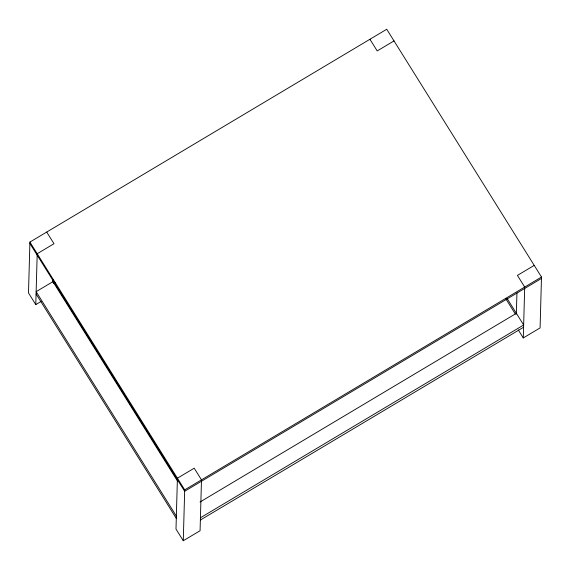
<?xml version="1.0" encoding="UTF-8"?>
<svg xmlns="http://www.w3.org/2000/svg" width="570" height="570" viewBox="0 0 570 570"><rect width="100%" height="100%" fill="white"/><g stroke="black" fill="none" stroke-linecap="round" stroke-linejoin="round"><path stroke-width="0.85" d="M518.28 329.923L523.288 337.939L540.082 327.921L541.5 277.041L386.724 29.255L29.918 242.079L28.5 292.959L35.782 304.615L41.126 301.43M35.782 304.615L37.207 253.736L53.993 243.725L46.712 232.061M52.917 282.321L52.989 279.692M183.276 540.745L175.995 529.081L177.412 478.202L194.206 468.191L201.488 479.847L200.07 530.727L183.276 540.745L184.701 489.865L29.918 242.079M516.349 313.999L516.933 292.944M523.288 337.939L524.706 287.059L517.425 275.395L534.218 265.385M394.005 40.919L377.212 50.93L369.93 39.273M53.637 283.454L55.162 282.542M184.701 489.865L541.5 277.041M541.457 278.459L184.659 491.276L29.882 243.49M200.02 502.013L516.363 313.322M200.433 517.774L523.652 324.986L506.958 298.26M200.369 520.039L523.588 327.244M505.953 299.015L515.365 314.077M177.619 481.258L52.939 281.651L36.145 291.669L176.358 516.128M36.081 293.928L176.294 518.394"/></g></svg>
